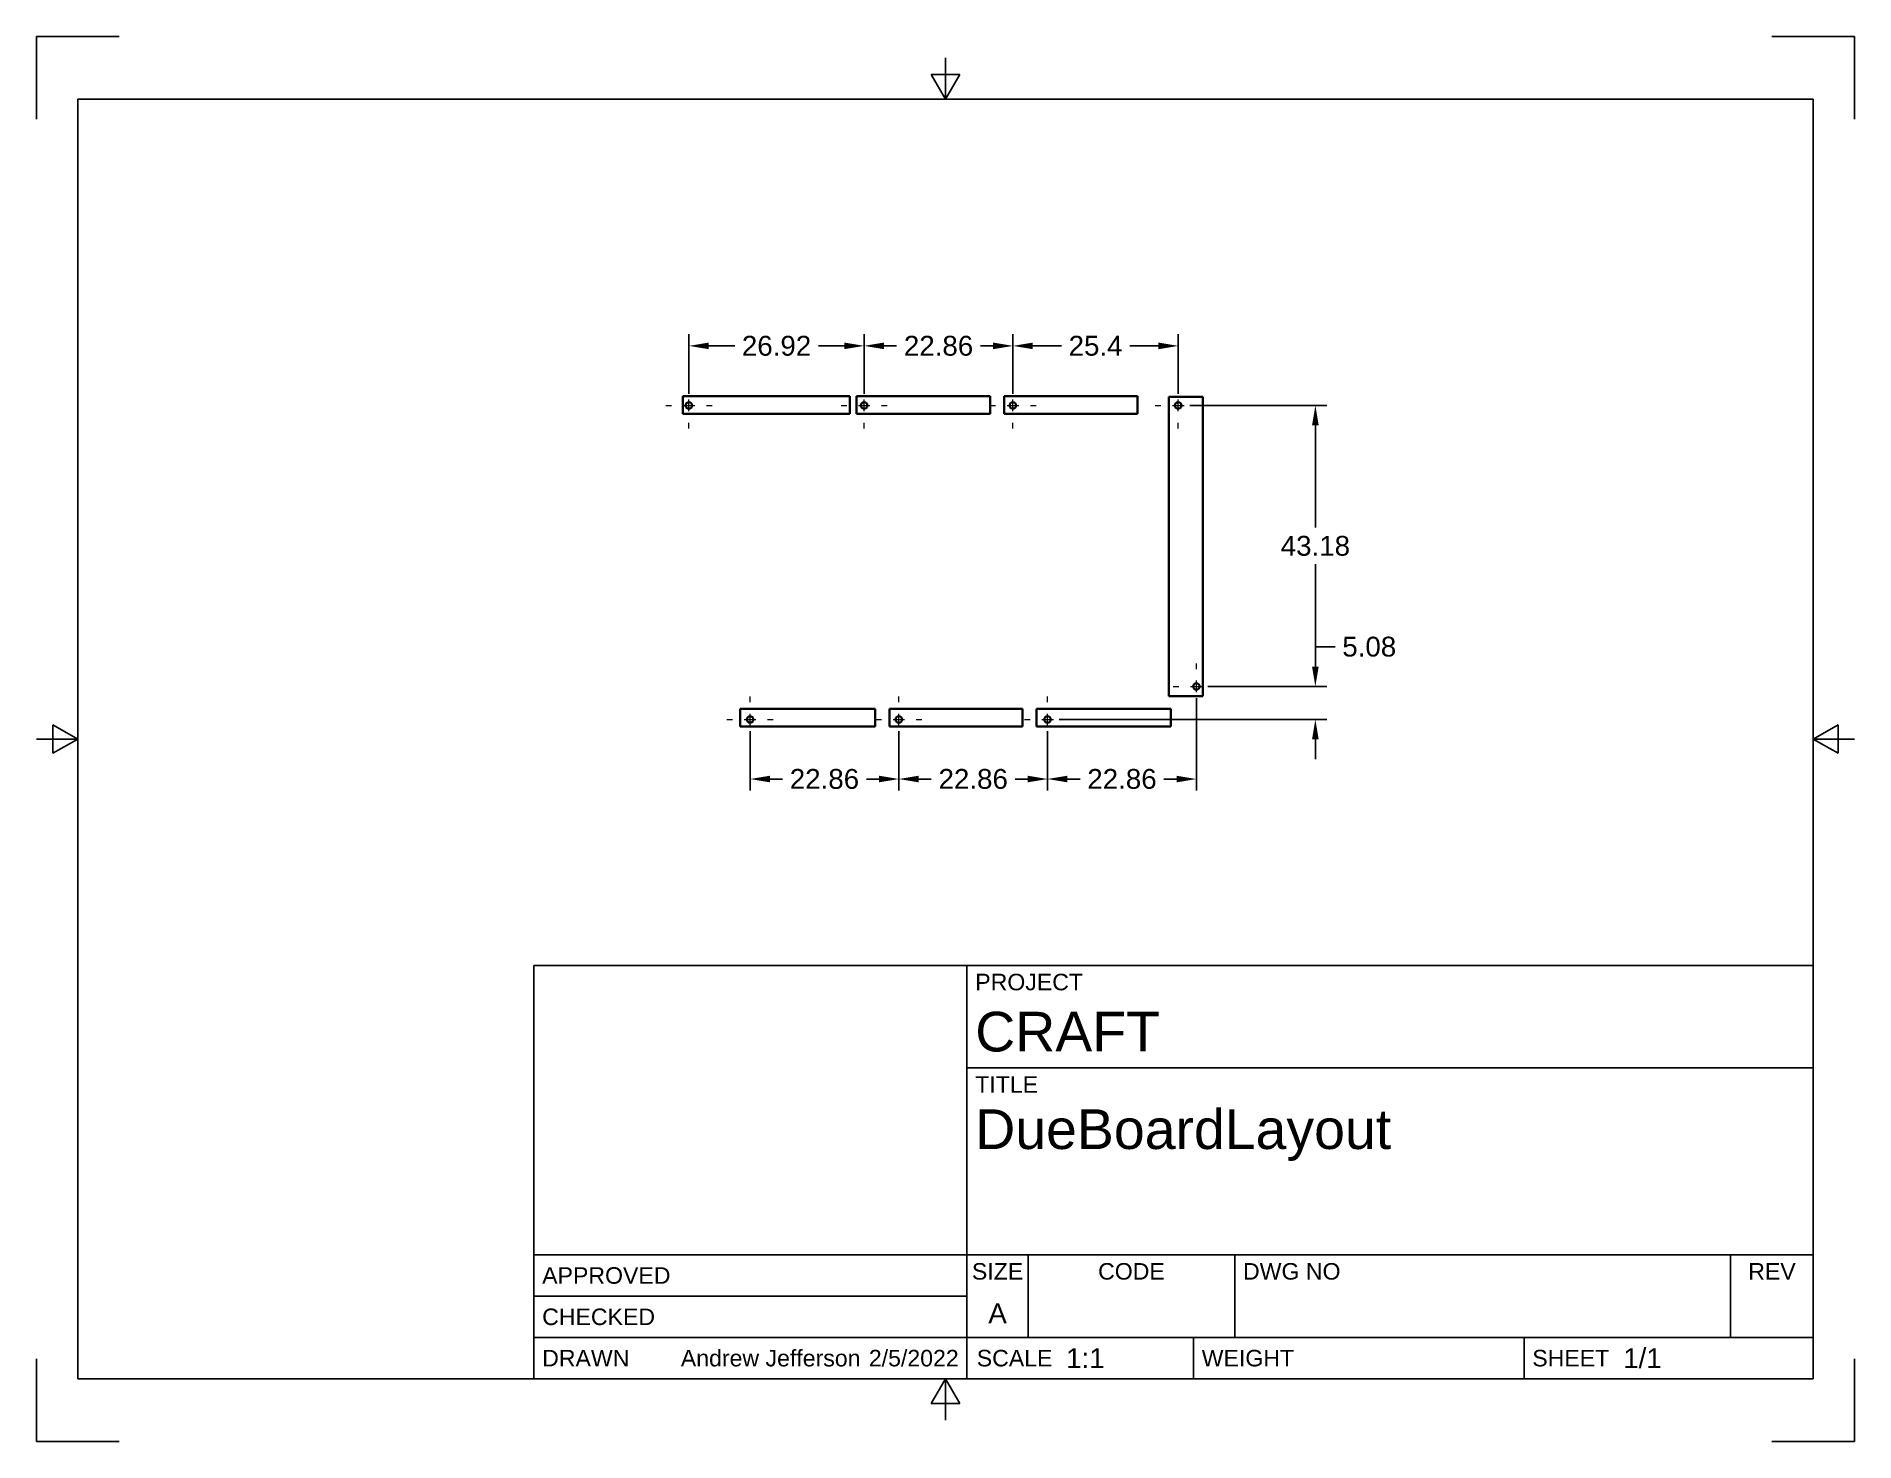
# Model space of a CAD drawing. Header units: inches. Extents: x 0 to 11, y 0 to 8.5.
import ezdxf
from ezdxf.enums import TextEntityAlignment as Align

# ---------------------------------------------------------------- set-up
doc = ezdxf.new("R2010")
doc.units = ezdxf.units.IN
doc.header["$LTSCALE"] = 0.75
doc.header["$MEASUREMENT"] = 0
doc.linetypes.add('CENTER2', pattern=[1.125, 0.75, -0.125, 0.125, -0.125])
doc.layers.add('Border', color=7, linetype='Continuous')
doc.layers.add('Titleblock', color=7, linetype='Continuous')
for name, color, linetype, lineweight in [('Center Lines', 7, 'CENTER2', 18), ('Dimensions', 7, 'Continuous', 18), ('Visible', 7, 'Continuous', 35)]:
    doc.layers.add(name, color=color, linetype=linetype, lineweight=lineweight)
doc.styles.add('FusionTitle', font='arial.ttf')
doc.styles.get("Standard").update_dxf_attribs({"font": 'arial.ttf'})
doc.dimstyles.get("Standard").update_dxf_attribs({"dimtxt": 0.12, "dimasz": 0.12, "dimexe": 0.07, "dimexo": 0.07, "dimgap": 0.05, "dimtad": 0, "dimtih": 1, "dimtoh": 1, "dimlfac": 25.4, "dimdsep": 46, "dimtxsty": 'Standard', "dimcen": 0, "dimclrd": 256, "dimclre": 256, "dimclrt": 256, "dimazin": 2, "dimtp": 0.01, "dimtm": 0.01, "dimtfac": 1, "dimtofl": 0, "dimtmove": 0, "dimatfit": 3, "dimfxl": 1, "dimtolj": 1, "dimarcsym": 1})

# ---------------------------------------------------------------- blocks, each defined once
blk = doc.blocks.new('ANSI_A(H)_SHEET')
at = {"layer": 'Border'}
for p, q in [((5.5, 8.12), (5.5, 8.37)), ((5.586603, 8.27), (5.413397, 8.27)), ((5.5, 8.12), (5.413397, 8.27)), ((5.5, 8.12), (5.586603, 8.27)), ((10.75, 8.12), (0.25, 8.12)), ((0.25, 8.12), (0.25, 0.38)), ((10.75, 0.38), (10.75, 8.12)), ((0.1, 4.336603), (0.1, 4.163397)), ((0.25, 4.25), (0.1, 4.336603)), ((10.75, 4.25), (10.9, 4.336603)), ((10.9, 4.336603), (10.9, 4.163397)), ((0.25, 4.25), (0, 4.25)), ((0.25, 4.25), (0.1, 4.163397)), ((10.75, 4.25), (11, 4.25)), ((10.75, 4.25), (10.9, 4.163397)), ((0.25, 0.38), (10.75, 0.38)), ((5.5, 0.38), (5.413397, 0.23)), ((5.5, 0.38), (5.5, 0.13)), ((5.5, 0.38), (5.586603, 0.23)), ((5.586603, 0.23), (5.413397, 0.23))]:
    blk.add_line(p, q, dxfattribs=at)
at = {"layer": 'Defpoints'}
for p, q in [((0.5, 8.5), (0, 8.5)), ((0, 8.5), (0, 8)), ((11, 8.5), (10.5, 8.5)), ((11, 8), (11, 8.5)), ((0, 0.5), (0, 0)), ((11, 0), (11, 0.5)), ((0, 0), (0.5, 0)), ((10.5, 0), (11, 0))]:
    blk.add_line(p, q, dxfattribs=at)
blk = doc.blocks.new('ANSI_TITLEBLOCK')
at = {"layer": 'Titleblock'}
for p, q in [((0, 2.5), (-7.74, 2.5)), ((-7.74, 2.5), (-7.74, 0)), ((-5.12, 0), (-5.12, 2.5)), ((0, 0), (0, 2.5)), ((-5.12, 1.88), (0, 1.88)), ((-7.74, 0.75), (0, 0.75)), ((-4.75, 0.25), (-4.75, 0.75)), ((-3.5, 0.25), (-3.5, 0.75)), ((-0.5, 0.25), (-0.5, 0.75)), ((-7.74, 0.5), (-5.12, 0.5)), ((-7.74, 0.25), (0, 0.25)), ((-3.75, 0), (-3.75, 0.25)), ((-1.75, 0), (-1.75, 0.25)), ((-7.74, 0), (0, 0))]:
    blk.add_line(p, q, dxfattribs=at)
at = {"layer": 'Titleblock', "style": 'FusionTitle'}
for s, p in [('PROJECT', (-5.07, 2.45)), ('TITLE', (-5.07, 1.83)), ('DWG NO', (-3.45, 0.7))]:
    blk.add_text(s, height=0.1, dxfattribs=at).set_placement(p, align=Align.TOP_LEFT)
for s, p in [('APPROVED', (-7.69, 0.625)), ('CHECKED', (-7.69, 0.375)), ('DRAWN', (-7.69, 0.125)), ('SCALE', (-5.060956, 0.125)), ('WEIGHT', (-3.7, 0.125)), ('SHEET', (-1.7, 0.125))]:
    blk.add_text(s, height=0.1, dxfattribs=at).set_placement(p, align=Align.MIDDLE_LEFT)
for s, p in [('SIZE', (-4.935, 0.7)), ('CODE', (-4.125, 0.7)), ('REV', (-0.25, 0.7))]:
    blk.add_text(s, height=0.1, dxfattribs=at).set_placement(p, align=Align.TOP_CENTER)
for tag, height, p in [('PROJECT', 0.24, (-5.07, 2.22)), ('TITLE_1', 0.24, (-5.07, 1.63)), ('TITLE_2', 0.24, (-5.07, 1.29)), ('TITLE_3', 0.12, (-5.07, 0.95))]:
    blk.add_attdef(tag, text='', height=height, dxfattribs=at).set_placement(p, align=Align.TOP_LEFT)
for tag, height, p in [('APPROVED_BY', 0.1, (-6.851207, 0.625)), ('CHECKED_BY', 0.1, (-6.851207, 0.375)), ('DRAWN_BY', 0.1, (-6.851207, 0.125)), ('SCALE', 0.12, (-4.52, 0.125)), ('WEIGHT', 0.12, (-3.1, 0.125)), ('SHEET', 0.12, (-1.15, 0.125))]:
    blk.add_attdef(tag, text='', height=height, dxfattribs=at).set_placement(p, align=Align.MIDDLE_LEFT)
for tag, p in [('APPROVED_DATE', (-5.17, 0.625)), ('CHECKED_DATE', (-5.17, 0.375)), ('DRAWN_DATE', (-5.17, 0.125))]:
    blk.add_attdef(tag, text='', height=0.1, dxfattribs=at).set_placement(p, align=Align.MIDDLE_RIGHT)
for tag, p in [('SIZE', (-4.935, 0.3)), ('CODE', (-4.125, 0.3)), ('REV', (-0.25, 0.3))]:
    blk.add_attdef(tag, text='', height=0.12, dxfattribs=at).set_placement(p, align=Align.BOTTOM_CENTER)
blk.add_attdef('DWG_NO', text='', height=0.12, dxfattribs=at).set_placement((-3.45, 0.3), align=Align.BOTTOM_LEFT)
blk = doc.blocks.new('*D20')
at = {"layer": 'Defpoints', "color": 0, "transparency": 16777216}
for p in [(5.007917, 6.627846), (3.947917, 6.267846), (5.007917, 6.267846)]:
    blk.add_point(p, dxfattribs=at)
at = {"layer": 'Dimensions', "lineweight": -2, "transparency": 16777216}
for p, q in [((3.947917, 6.337846), (3.947917, 6.697846)), ((4.067917, 6.627846), (4.225039, 6.627846)), ((4.887917, 6.627846), (4.730796, 6.627846)), ((5.007917, 6.337846), (5.007917, 6.697846))]:
    blk.add_line(p, q, dxfattribs=at)
at = {"layer": 'Dimensions', "transparency": 16777216}
for points in [[(4.067917, 6.647846), (4.067917, 6.607846), (3.947917, 6.627846)], [(4.887917, 6.647846), (4.887917, 6.607846), (5.007917, 6.627846)]]:
    blk.add_solid(points, dxfattribs=at)
at = {"layer": 'Dimensions', "transparency": 16777216, "insert": (4.477917, 6.627846), "char_height": 0.12, "attachment_point": 5}
blk.add_mtext('\\A1;26.92', dxfattribs=at)
blk = doc.blocks.new('*D21')
at = {"layer": 'Defpoints', "color": 0, "transparency": 16777216}
for p in [(5.907917, 6.627846), (5.007917, 6.267846), (5.907917, 6.267846)]:
    blk.add_point(p, dxfattribs=at)
at = {"layer": 'Dimensions', "lineweight": -2, "transparency": 16777216}
for p, q in [((5.007917, 6.337846), (5.007917, 6.697846)), ((5.127917, 6.627846), (5.204466, 6.627846)), ((5.787917, 6.627846), (5.711369, 6.627846)), ((5.907917, 6.337846), (5.907917, 6.697846))]:
    blk.add_line(p, q, dxfattribs=at)
at = {"layer": 'Dimensions', "transparency": 16777216}
for points in [[(5.127917, 6.647846), (5.127917, 6.607846), (5.007917, 6.627846)], [(5.787917, 6.647846), (5.787917, 6.607846), (5.907917, 6.627846)]]:
    blk.add_solid(points, dxfattribs=at)
at = {"layer": 'Dimensions', "transparency": 16777216, "insert": (5.457917, 6.627846), "char_height": 0.12, "attachment_point": 5}
blk.add_mtext('\\A1;22.86', dxfattribs=at)
blk = doc.blocks.new('*D22')
at = {"layer": 'Defpoints', "color": 0, "transparency": 16777216}
for p in [(6.907917, 6.627846), (5.907917, 6.267846), (6.907917, 6.267846)]:
    blk.add_point(p, dxfattribs=at)
at = {"layer": 'Dimensions', "lineweight": -2, "transparency": 16777216}
for p, q in [((5.907917, 6.337846), (5.907917, 6.697846)), ((6.027917, 6.627846), (6.201287, 6.627846)), ((6.787917, 6.627846), (6.614547, 6.627846)), ((6.907917, 6.337846), (6.907917, 6.697846))]:
    blk.add_line(p, q, dxfattribs=at)
at = {"layer": 'Dimensions', "transparency": 16777216}
for points in [[(6.027917, 6.647846), (6.027917, 6.607846), (5.907917, 6.627846)], [(6.787917, 6.647846), (6.787917, 6.607846), (6.907917, 6.627846)]]:
    blk.add_solid(points, dxfattribs=at)
at = {"layer": 'Dimensions', "transparency": 16777216, "insert": (6.407917, 6.627846), "char_height": 0.12, "attachment_point": 5}
blk.add_mtext('\\A1;25.4', dxfattribs=at)
blk = doc.blocks.new('*D23')
at = {"layer": 'Defpoints', "color": 0, "transparency": 16777216}
for p in [(6.907917, 6.267846), (7.017655, 4.567846), (7.737655, 4.567846)]:
    blk.add_point(p, dxfattribs=at)
at = {"layer": 'Dimensions', "lineweight": -2, "transparency": 16777216}
for p, q in [((6.977917, 6.267846), (7.807655, 6.267846)), ((7.737655, 6.147846), (7.737655, 5.529155)), ((7.737655, 4.687846), (7.737655, 5.306536)), ((7.087655, 4.567846), (7.807655, 4.567846))]:
    blk.add_line(p, q, dxfattribs=at)
at = {"layer": 'Dimensions', "transparency": 16777216}
for points in [[(7.717655, 6.147846), (7.757655, 6.147846), (7.737655, 6.267846)], [(7.717655, 4.687846), (7.757655, 4.687846), (7.737655, 4.567846)]]:
    blk.add_solid(points, dxfattribs=at)
at = {"layer": 'Dimensions', "transparency": 16777216, "insert": (7.737655, 5.417846), "char_height": 0.12, "attachment_point": 5}
blk.add_mtext('\\A1;43.18', dxfattribs=at)
blk = doc.blocks.new('*D24')
at = {"layer": 'Defpoints', "color": 0, "transparency": 16777216}
for p in [(5.217655, 4.367846), (6.117655, 4.367846), (5.217655, 4.007846)]:
    blk.add_point(p, dxfattribs=at)
at = {"layer": 'Dimensions', "lineweight": -2, "transparency": 16777216}
for p, q in [((5.217655, 4.297846), (5.217655, 3.937846)), ((6.117655, 4.297846), (6.117655, 3.937846)), ((5.337655, 4.007846), (5.414203, 4.007846)), ((5.997655, 4.007846), (5.921107, 4.007846))]:
    blk.add_line(p, q, dxfattribs=at)
at = {"layer": 'Dimensions', "transparency": 16777216}
for points in [[(5.337655, 4.027846), (5.337655, 3.987846), (5.217655, 4.007846)], [(5.997655, 4.027846), (5.997655, 3.987846), (6.117655, 4.007846)]]:
    blk.add_solid(points, dxfattribs=at)
at = {"layer": 'Dimensions', "transparency": 16777216, "insert": (5.667655, 4.007846), "char_height": 0.12, "attachment_point": 5}
blk.add_mtext('\\A1;22.86', dxfattribs=at)
blk = doc.blocks.new('*D25')
at = {"layer": 'Defpoints', "color": 0, "transparency": 16777216}
for p in [(4.317655, 4.367846), (5.217655, 4.367846), (5.217655, 4.007846)]:
    blk.add_point(p, dxfattribs=at)
at = {"layer": 'Dimensions', "lineweight": -2, "transparency": 16777216}
for p, q in [((4.317655, 4.297846), (4.317655, 3.937846)), ((5.217655, 4.297846), (5.217655, 3.937846)), ((4.437655, 4.007846), (4.514203, 4.007846)), ((5.097655, 4.007846), (5.021107, 4.007846))]:
    blk.add_line(p, q, dxfattribs=at)
at = {"layer": 'Dimensions', "transparency": 16777216}
for points in [[(4.437655, 4.027846), (4.437655, 3.987846), (4.317655, 4.007846)], [(5.097655, 4.027846), (5.097655, 3.987846), (5.217655, 4.007846)]]:
    blk.add_solid(points, dxfattribs=at)
at = {"layer": 'Dimensions', "transparency": 16777216, "insert": (4.767655, 4.007846), "char_height": 0.12, "attachment_point": 5}
blk.add_mtext('\\A1;22.86', dxfattribs=at)
blk = doc.blocks.new('*U10')
at = {"layer": 'Center Lines', "color": 0, "ltscale": 0.75, "transparency": 16777216}
for p, q in [((0, 0.105469), (0, 0.139685)), ((-0.139685, 0), (-0.105469, 0)), ((0.105469, 0), (0.139685, 0)), ((0, -0.139685), (0, -0.105469))]:
    blk.add_line(p, q, dxfattribs=at)
at = {"layer": 'Center Lines', "color": 0, "linetype": 'Continuous', "ltscale": 0.75, "transparency": 16777216}
for p, q in [((-0.035156, 0), (0.035156, 0)), ((0, -0.035156), (0, 0.035156))]:
    blk.add_line(p, q, dxfattribs=at)
blk = doc.blocks.new('*U11')
at = {"layer": 'Center Lines', "color": 0, "ltscale": 0.75, "transparency": 16777216}
for p, q in [((0, 0.105469), (0, 0.139685)), ((-0.139685, 0), (-0.105469, 0)), ((0.105469, 0), (0.139685, 0)), ((0, -0.139685), (0, -0.105469))]:
    blk.add_line(p, q, dxfattribs=at)
at = {"layer": 'Center Lines', "color": 0, "linetype": 'Continuous', "ltscale": 0.75, "transparency": 16777216}
for p, q in [((-0.035156, 0), (0.035156, 0)), ((0, -0.035156), (0, 0.035156))]:
    blk.add_line(p, q, dxfattribs=at)
blk = doc.blocks.new('*U12')
at = {"layer": 'Center Lines', "color": 0, "ltscale": 0.75, "transparency": 16777216}
for p, q in [((0, 0.105469), (0, 0.139685)), ((-0.139685, 0), (-0.105469, 0)), ((0.105469, 0), (0.139685, 0)), ((0, -0.139685), (0, -0.105469))]:
    blk.add_line(p, q, dxfattribs=at)
at = {"layer": 'Center Lines', "color": 0, "linetype": 'Continuous', "ltscale": 0.75, "transparency": 16777216}
for p, q in [((-0.035156, 0), (0.035156, 0)), ((0, -0.035156), (0, 0.035156))]:
    blk.add_line(p, q, dxfattribs=at)
blk = doc.blocks.new('*U13')
at = {"layer": 'Center Lines', "color": 0, "ltscale": 0.75, "transparency": 16777216}
for p, q in [((0, 0.105469), (0, 0.139685)), ((-0.139685, 0), (-0.105469, 0)), ((0.105469, 0), (0.139685, 0)), ((0, -0.139685), (0, -0.105469))]:
    blk.add_line(p, q, dxfattribs=at)
at = {"layer": 'Center Lines', "color": 0, "linetype": 'Continuous', "ltscale": 0.75, "transparency": 16777216}
for p, q in [((-0.035156, 0), (0.035156, 0)), ((0, -0.035156), (0, 0.035156))]:
    blk.add_line(p, q, dxfattribs=at)
blk = doc.blocks.new('*U14')
at = {"layer": 'Center Lines', "color": 0, "ltscale": 0.75, "transparency": 16777216}
for p, q in [((0, 0.105469), (0, 0.139685)), ((-0.139685, 0), (-0.105469, 0)), ((0.105469, 0), (0.139685, 0)), ((0, -0.139685), (0, -0.105469))]:
    blk.add_line(p, q, dxfattribs=at)
at = {"layer": 'Center Lines', "color": 0, "linetype": 'Continuous', "ltscale": 0.75, "transparency": 16777216}
for p, q in [((-0.035156, 0), (0.035156, 0)), ((0, -0.035156), (0, 0.035156))]:
    blk.add_line(p, q, dxfattribs=at)
blk = doc.blocks.new('*U15')
at = {"layer": 'Center Lines', "color": 0, "ltscale": 0.75, "transparency": 16777216}
for p, q in [((0, 0.105469), (0, 0.139685)), ((-0.139685, 0), (-0.105469, 0)), ((0.105469, 0), (0.139685, 0)), ((0, -0.139685), (0, -0.105469))]:
    blk.add_line(p, q, dxfattribs=at)
at = {"layer": 'Center Lines', "color": 0, "linetype": 'Continuous', "ltscale": 0.75, "transparency": 16777216}
for p, q in [((-0.035156, 0), (0.035156, 0)), ((0, -0.035156), (0, 0.035156))]:
    blk.add_line(p, q, dxfattribs=at)
blk = doc.blocks.new('*U16')
at = {"layer": 'Center Lines', "color": 0, "ltscale": 0.75, "transparency": 16777216}
for p, q in [((0, 0.105469), (0, 0.139685)), ((-0.139685, 0), (-0.105469, 0)), ((0.105469, 0), (0.139685, 0)), ((0, -0.139685), (0, -0.105469))]:
    blk.add_line(p, q, dxfattribs=at)
at = {"layer": 'Center Lines', "color": 0, "linetype": 'Continuous', "ltscale": 0.75, "transparency": 16777216}
for p, q in [((-0.035156, 0), (0.035156, 0)), ((0, -0.035156), (0, 0.035156))]:
    blk.add_line(p, q, dxfattribs=at)
blk = doc.blocks.new('*U17')
at = {"layer": 'Center Lines', "color": 0, "ltscale": 0.75, "transparency": 16777216}
for p, q in [((0, 0.105469), (0, 0.139685)), ((-0.139685, 0), (-0.105469, 0)), ((0.105469, 0), (0.139685, 0)), ((0, -0.139685), (0, -0.105469))]:
    blk.add_line(p, q, dxfattribs=at)
at = {"layer": 'Center Lines', "color": 0, "linetype": 'Continuous', "ltscale": 0.75, "transparency": 16777216}
for p, q in [((-0.035156, 0), (0.035156, 0)), ((0, -0.035156), (0, 0.035156))]:
    blk.add_line(p, q, dxfattribs=at)
blk = doc.blocks.new('*D26')
at = {"layer": 'Defpoints', "color": 0, "transparency": 16777216}
for p in [(7.017655, 4.567846), (6.117655, 4.367846), (7.017655, 4.007846)]:
    blk.add_point(p, dxfattribs=at)
at = {"layer": 'Dimensions', "lineweight": -2, "transparency": 16777216}
for p, q in [((7.017655, 4.497846), (7.017655, 3.937846)), ((6.117655, 4.297846), (6.117655, 3.937846)), ((6.237655, 4.007846), (6.314203, 4.007846)), ((6.897655, 4.007846), (6.821107, 4.007846))]:
    blk.add_line(p, q, dxfattribs=at)
at = {"layer": 'Dimensions', "transparency": 16777216}
for points in [[(6.237655, 4.027846), (6.237655, 3.987846), (6.117655, 4.007846)], [(6.897655, 4.027846), (6.897655, 3.987846), (7.017655, 4.007846)]]:
    blk.add_solid(points, dxfattribs=at)
at = {"layer": 'Dimensions', "transparency": 16777216, "insert": (6.567655, 4.007846), "char_height": 0.12, "attachment_point": 5}
blk.add_mtext('\\A1;22.86', dxfattribs=at)
blk = doc.blocks.new('*D27')
at = {"layer": 'Defpoints', "color": 0, "transparency": 16777216}
for p in [(7.017655, 4.567846), (7.737655, 4.567846), (6.117655, 4.367846)]:
    blk.add_point(p, dxfattribs=at)
at = {"layer": 'Dimensions', "lineweight": -2, "transparency": 16777216}
for p, q in [((7.737655, 4.687846), (7.737655, 4.807846)), ((7.737655, 4.807846), (7.857655, 4.807846)), ((7.087655, 4.567846), (7.807655, 4.567846)), ((6.187655, 4.367846), (7.807655, 4.367846)), ((7.737655, 4.247846), (7.737655, 4.127846))]:
    blk.add_line(p, q, dxfattribs=at)
at = {"layer": 'Dimensions', "transparency": 16777216}
for points in [[(7.717655, 4.687846), (7.757655, 4.687846), (7.737655, 4.567846)], [(7.717655, 4.247846), (7.757655, 4.247846), (7.737655, 4.367846)]]:
    blk.add_solid(points, dxfattribs=at)
at = {"layer": 'Dimensions', "transparency": 16777216, "insert": (8.06363, 4.807846), "char_height": 0.12, "attachment_point": 5}
blk.add_mtext('\\A1;5.08', dxfattribs=at)

msp = doc.modelspace()

# ---------------------------------------------------------------- linework, layer by layer
at = {"layer": 'Visible', "extrusion": (-1e-16, -1, 0)}
for p, q in [((3.91059, 6.323051, 0.019685), (4.921279, 6.323051, 0.019685)), ((3.91059, 6.216551, 0.019685), (3.91059, 6.323051, 0.019685)), ((4.921279, 6.323051, 0.019685), (4.921279, 6.216551, 0.019685)), ((4.961793, 6.323051, 0.019685), (5.769253, 6.323051, 0.019685)), ((4.961793, 6.216551, 0.019685), (4.961793, 6.323051, 0.019685)), ((5.769253, 6.323051, 0.019685), (5.769253, 6.216551, 0.019685)), ((5.854391, 6.323051, 0.019685), (6.660838, 6.323051, 0.019685)), ((5.854391, 6.216551, 0.019685), (5.854391, 6.323051, 0.019685)), ((6.660838, 6.323051, 0.019685), (6.660838, 6.216551, 0.019685)), ((6.850539, 6.31886, 0.019685), (7.057169, 6.31886, 0.019685)), ((6.850539, 4.509373, 0.019685), (6.850539, 6.31886, 0.019685)), ((7.057169, 6.31886, 0.019685), (7.057169, 4.509373, 0.019685)), ((4.921279, 6.216551, 0.019685), (3.91059, 6.216551, 0.019685)), ((5.769253, 6.216551, 0.019685), (4.961793, 6.216551, 0.019685)), ((6.660838, 6.216551, 0.019685), (5.854391, 6.216551, 0.019685)), ((4.258764, 4.432675, 0.019685), (5.074511, 4.432675, 0.019685)), ((4.258764, 4.324951, 0.019685), (4.258764, 4.432675, 0.019685)), ((5.074511, 4.432675, 0.019685), (5.074511, 4.324951, 0.019685)), ((5.160297, 4.432675, 0.019685), (5.966685, 4.432675, 0.019685)), ((5.160297, 4.324951, 0.019685), (5.160297, 4.432675, 0.019685)), ((5.966685, 4.432675, 0.019685), (5.966685, 4.324951, 0.019685)), ((6.050021, 4.432675, 0.019685), (6.863337, 4.432675, 0.019685)), ((6.050021, 4.324951, 0.019685), (6.050021, 4.432675, 0.019685)), ((7.057169, 4.509373, 0.019685), (6.850539, 4.509373, 0.019685)), ((6.863337, 4.432675, 0.019685), (6.863337, 4.324951, 0.019685)), ((5.074511, 4.324951, 0.019685), (4.258764, 4.324951, 0.019685)), ((5.966685, 4.324951, 0.019685), (5.160297, 4.324951, 0.019685)), ((6.863337, 4.324951, 0.019685), (6.050021, 4.324951, 0.019685))]:
    msp.add_line(p, q, dxfattribs=at)
at = {"layer": 'Visible', "extrusion": (0, 0, -1)}
for centre in [(-3.947917, 6.267846, -0.019685), (-5.007917, 6.267846, -0.019685), (-5.907917, 6.267846, -0.019685), (-6.907917, 6.267846, -0.019685), (-7.017655, 4.567846, -0.019685), (-4.317655, 4.367846, -0.019685), (-5.217655, 4.367846, -0.019685), (-6.117655, 4.367846, -0.019685)]:
    msp.add_circle(centre, 0.019685, dxfattribs=at)

# ---------------------------------------------------------------- block references
at = {"layer": 'Border'}
msp.add_blockref('ANSI_A(H)_SHEET', (0, 0), dxfattribs=at)
at = {"layer": 'Center Lines', "ltscale": 0.75}
for name, p in [('*U10', (3.947917, 6.267846)), ('*U11', (5.007917, 6.267846)), ('*U12', (5.907917, 6.267846)), ('*U13', (6.907917, 6.267846)), ('*U14', (7.017655, 4.567846)), ('*U17', (4.317655, 4.367846)), ('*U16', (5.217655, 4.367846)), ('*U15', (6.117655, 4.367846))]:
    msp.add_blockref(name, p, dxfattribs=at)
at = {"layer": 'Titleblock'}
msp.add_blockref('ANSI_TITLEBLOCK', (10.75, 0.38), dxfattribs=at).add_auto_attribs({'SHEET': '1/1', 'SCALE': '1:1', 'DRAWN_DATE': '2/5/2022', 'DRAWN_BY': 'Andrew Jefferson', 'SIZE': 'A', 'PROJECT': 'CRAFT', 'TITLE_1': 'DueBoardLayout'})

# ---------------------------------------------------------------- dimensions: what is measured, and where the dimension line sits
at = {"layer": 'Dimensions'}
for p1, p2, distance, picture, middle in [((3.947917, 6.267846), (5.007917, 6.267846), 0.36, '*D20', (4.477917, 6.627846)), ((5.007917, 6.267846), (5.907917, 6.267846), 0.36, '*D21', (5.457917, 6.627846)), ((5.907917, 6.267846), (6.907917, 6.267846), 0.36, '*D22', (6.407917, 6.627846)), ((4.317655, 4.367846), (5.217655, 4.367846), -0.36, '*D25', (4.767655, 4.007846)), ((6.117655, 4.367846), (5.217655, 4.367846), 0.36, '*D24', (5.667655, 4.007846))]:
    dim = msp.add_aligned_dim(p1=p1, p2=p2, distance=distance, dimstyle='Standard', override={"dimlfac": 25.4, "dimclrd": 256, "dimclre": 256}, dxfattribs=at)
    dim.commit()
    dim.dimension.update_dxf_attribs({"geometry": picture, "text_midpoint": middle})
for p1, picture, middle in [((6.907917, 6.267846), '*D23', (7.737655, 5.417846)), ((6.117655, 4.367846), '*D27', (8.06363, 4.807846))]:
    dim = msp.add_linear_dim(base=(7.737655, 4.567846), p1=p1, p2=(7.017655, 4.567846), angle=90, dimstyle='Standard', override={"dimlfac": 25.4, "dimclrd": 256, "dimclre": 256}, dxfattribs=at)
    dim.commit()
    dim.dimension.update_dxf_attribs({"geometry": picture, "text_midpoint": middle})
dim = msp.add_linear_dim(base=(7.017655, 4.007846), p1=(6.117655, 4.367846), p2=(7.017655, 4.567846), dimstyle='Standard', override={"dimlfac": 25.4, "dimclrd": 256, "dimclre": 256}, dxfattribs=at)
dim.commit()
dim.dimension.update_dxf_attribs({"geometry": '*D26', "text_midpoint": (6.567655, 4.007846)})

doc.saveas('drawing.dxf')
